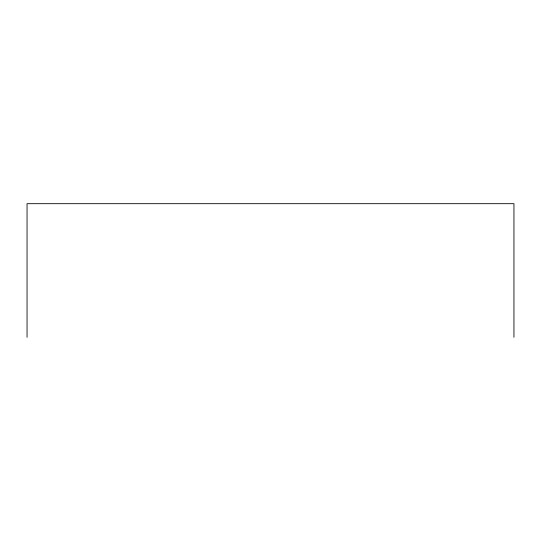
<?xml version="1.0" encoding="UTF-8"?>
<svg xmlns="http://www.w3.org/2000/svg" width="541" height="541" viewBox="0 0 541 541"><rect width="100%" height="100%" fill="white"/><g stroke="black" fill="none" stroke-linecap="round" stroke-linejoin="round"><path stroke-width="0.81" d="M513.95 337.314L513.95 203.686L27.05 203.686L27.05 337.314"/></g></svg>
